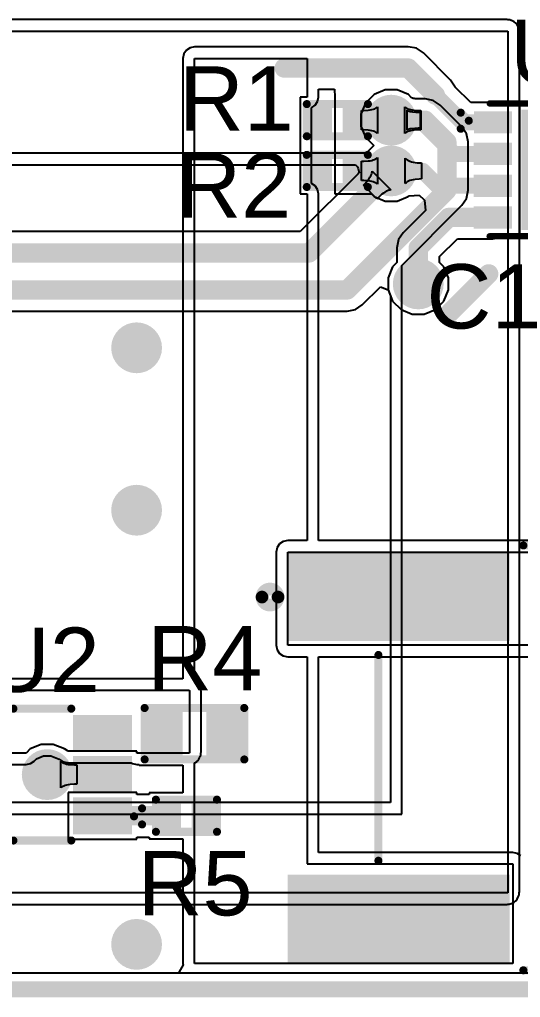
# Model space of a CAD drawing. Header units: millimetres. Extents: x -0.08 to 1.39, y -0.08 to 1.08.
# Drawn here: x 0.247 to 0.559, y -0.077 to 0.531 of the extents above; entities that cross this region are included whole.
import ezdxf

# ---------------------------------------------------------------- set-up
doc = ezdxf.new("R2010")
doc.units = ezdxf.units.MM
doc.header["$MEASUREMENT"] = 0
for name, color, linetype in [('BottomLayer', 5, 'Continuous'), ('BottomSolder', 6, 'Continuous'), ('Mechanical2', 216, 'Continuous'), ('TopLayer', 1, 'Continuous'), ('TopOverlay', 2, 'Continuous'), ('TopPaste', 8, 'Continuous'), ('TopSolder', 216, 'Continuous'), ('ViaHoleLayer', 16, 'Continuous')]:
    doc.layers.add(name, color=color, linetype=linetype)
doc.styles.add('Arial', font='', dxfattribs={"height": 0.2})
doc.styles.get('Arial').set_extended_font_data('Arial')

# ---------------------------------------------------------------- blocks, each defined once
blk = doc.blocks.new('3361P_1_502GLF_1')
at = {"layer": 'TopLayer'}
for points in [[(-0.19094, 0.12343), (-0.06102, 0.12343), (-0.06102, 0.07657), (-0.19094, 0.07657)], [(0.06102, 0.02343), (0.19094, 0.02343), (0.19094, -0.02343), (0.06102, -0.02343)], [(-0.19094, -0.07657), (-0.06102, -0.07657), (-0.06102, -0.12343), (-0.19094, -0.12343)]]:
    blk.add_hatch(color=1, dxfattribs=at).paths.add_polyline_path(points)
at = {"layer": 'TopPaste'}
for points in [[(-0.19094, 0.12343), (-0.06102, 0.12343), (-0.06102, 0.07657), (-0.19094, 0.07657)], [(0.06102, 0.02343), (0.19094, 0.02343), (0.19094, -0.02343), (0.06102, -0.02343)], [(-0.19094, -0.07657), (-0.06102, -0.07657), (-0.06102, -0.12343), (-0.19094, -0.12343)]]:
    blk.add_hatch(color=8, dxfattribs=at).paths.add_polyline_path(points)
at = {"layer": 'TopSolder'}
for points in [[(-0.19494, 0.12743), (-0.05702, 0.12743), (-0.05702, 0.07257), (-0.19494, 0.07257)], [(0.05702, 0.02743), (0.19494, 0.02743), (0.19494, -0.02743), (0.05702, -0.02743)], [(-0.19494, -0.07257), (-0.05702, -0.07257), (-0.05702, -0.12743), (-0.19494, -0.12743)]]:
    blk.add_hatch(color=216, dxfattribs=at).paths.add_polyline_path(points)
at = {"layer": 'TopOverlay', "const_width": 0.005}
for points in [[(-0.04843, 0.13209), (0.13858, 0.13209)], [(0.13858, 0.03602), (0.13858, 0.13209)], [(-0.13858, -0.06398), (-0.13858, 0.06398)], [(0.13858, -0.13209), (0.13858, -0.03602)], [(-0.04843, -0.13209), (0.13858, -0.13209)]]:
    blk.add_lwpolyline(points, dxfattribs=at)
at = {"layer": 'TopOverlay'}
for points, const_width in [([(-0.04968, 0.13209, 1), (-0.04718, 0.13209, 1)], 0.0025), ([(0.13733, 0.13209, 1), (0.13983, 0.13209, 1)], 0.0025), ([(0.13733, 0.13209, 1), (0.13983, 0.13209, 1)], 0.0025), ([(-0.201, 0.1, 1), (-0.211, 0.1, 1)], 0.00787), ([(-0.21297, 0.1, 1), (-0.20903, 0.1, 1)], 0.00394), ([(-0.20297, 0.1, 1), (-0.19903, 0.1, 1)], 0.00394), ([(-0.13983, 0.06398, 1), (-0.13733, 0.06398, 1)], 0.0025), ([(0.13733, 0.03602, 1), (0.13983, 0.03602, 1)], 0.0025), ([(0.13733, -0.03602, 1), (0.13983, -0.03602, 1)], 0.0025), ([(-0.13983, -0.06398, 1), (-0.13733, -0.06398, 1)], 0.0025), ([(-0.04968, -0.13209, 1), (-0.04718, -0.13209, 1)], 0.0025), ([(0.13733, -0.13209, 1), (0.13983, -0.13209, 1)], 0.0025), ([(0.13733, -0.13209, 1), (0.13983, -0.13209, 1)], 0.0025)]:
    blk.add_lwpolyline(points, format="xyb", close=True, dxfattribs=dict(at, const_width=const_width))
blk = doc.blocks.new('SC_70_5_2')
at = {"layer": 'TopLayer'}
for points in [[(-0.05177, 0.03307), (-0.02303, 0.03307), (-0.02303, 0.01811), (-0.05177, 0.01811)], [(0.02303, 0.03307), (0.05177, 0.03307), (0.05177, 0.01811), (0.02303, 0.01811)], [(-0.05177, 0.00748), (-0.02303, 0.00748), (-0.02303, -0.00748), (-0.05177, -0.00748)], [(-0.05177, -0.01811), (-0.02303, -0.01811), (-0.02303, -0.03307), (-0.05177, -0.03307)], [(0.02303, -0.01811), (0.05177, -0.01811), (0.05177, -0.03307), (0.02303, -0.03307)]]:
    blk.add_hatch(color=1, dxfattribs=at).paths.add_polyline_path(points)
at = {"layer": 'TopPaste'}
for points in [[(-0.05177, 0.03307), (-0.02303, 0.03307), (-0.02303, 0.01811), (-0.05177, 0.01811)], [(0.02303, 0.03307), (0.05177, 0.03307), (0.05177, 0.01811), (0.02303, 0.01811)], [(-0.05177, 0.00748), (-0.02303, 0.00748), (-0.02303, -0.00748), (-0.05177, -0.00748)], [(-0.05177, -0.01811), (-0.02303, -0.01811), (-0.02303, -0.03307), (-0.05177, -0.03307)], [(0.02303, -0.01811), (0.05177, -0.01811), (0.05177, -0.03307), (0.02303, -0.03307)]]:
    blk.add_hatch(color=8, dxfattribs=at).paths.add_polyline_path(points)
at = {"layer": 'TopSolder'}
for points in [[(-0.05577, 0.03707), (-0.01903, 0.03707), (-0.01903, 0.01411), (-0.05577, 0.01411)], [(0.01903, 0.03707), (0.05577, 0.03707), (0.05577, 0.01411), (0.01903, 0.01411)], [(-0.05577, 0.01148), (-0.01903, 0.01148), (-0.01903, -0.01148), (-0.05577, -0.01148)], [(-0.05577, -0.01411), (-0.01903, -0.01411), (-0.01903, -0.03707), (-0.05577, -0.03707)], [(0.01903, -0.01411), (0.05577, -0.01411), (0.05577, -0.03707), (0.01903, -0.03707)]]:
    blk.add_hatch(color=216, dxfattribs=at).paths.add_polyline_path(points)
at = {"layer": 'TopOverlay', "const_width": 0.005}
for points in [[(0.018, 0.041), (-0.018, 0.041)], [(-0.057, 0.026), (-0.062, 0.031)], [(-0.062, 0.031), (-0.062, 0.021)], [(-0.057, 0.026), (-0.062, 0.021)], [(0.018, -0.041), (-0.018, -0.041)]]:
    blk.add_lwpolyline(points, dxfattribs=at)
at = {"layer": 'TopOverlay', "const_width": 0.0025}
for points in [[(-0.01925, 0.041, 1), (-0.01675, 0.041, 1)], [(0.01675, 0.041, 1), (0.01925, 0.041, 1)], [(-0.06325, 0.031, 1), (-0.06075, 0.031, 1)], [(-0.06325, 0.031, 1), (-0.06075, 0.031, 1)], [(-0.05825, 0.026, 1), (-0.05575, 0.026, 1)], [(-0.05825, 0.026, 1), (-0.05575, 0.026, 1)], [(-0.06325, 0.021, 1), (-0.06075, 0.021, 1)], [(-0.06325, 0.021, 1), (-0.06075, 0.021, 1)], [(-0.01925, -0.041, 1), (-0.01675, -0.041, 1)], [(0.01675, -0.041, 1), (0.01925, -0.041, 1)]]:
    blk.add_lwpolyline(points, format="xyb", close=True, dxfattribs=at)
blk = doc.blocks.new('WSON_8_2_2__3')
at = {"layer": 'TopLayer'}
for points in [[(-0.02753, 0.0345), (-0.02753, 0.02465), (-0.04722, 0.02465), (-0.04722, 0.0345)], [(0.01772, -0.03543), (-0.01772, -0.03543), (-0.01772, 0.03543), (0.01772, 0.03543)], [(0.02758, 0.02462), (0.02758, 0.03447), (0.04727, 0.03447), (0.04727, 0.02462)], [(-0.02758, 0.01483), (-0.02758, 0.00498), (-0.04727, 0.00498), (-0.04727, 0.01483)], [(0.02758, 0.00495), (0.02758, 0.0148), (0.04727, 0.0148), (0.04727, 0.00495)], [(-0.02757, -0.00495), (-0.02757, -0.0148), (-0.04726, -0.0148), (-0.04726, -0.00495)], [(0.02758, -0.01472), (0.02758, -0.00487), (0.04727, -0.00487), (0.04727, -0.01472)], [(-0.02758, -0.02464), (-0.02758, -0.03449), (-0.04727, -0.03449), (-0.04727, -0.02464)], [(0.02758, -0.0345), (0.02758, -0.02465), (0.04727, -0.02465), (0.04727, -0.0345)]]:
    blk.add_hatch(color=1, dxfattribs=at).paths.add_polyline_path(points)
at = {"layer": 'TopPaste'}
for points in [[(-0.02753, 0.0345), (-0.02753, 0.02465), (-0.04722, 0.02465), (-0.04722, 0.0345)], [(0.01772, -0.03543), (-0.01772, -0.03543), (-0.01772, 0.03543), (0.01772, 0.03543)], [(0.02758, 0.02462), (0.02758, 0.03447), (0.04727, 0.03447), (0.04727, 0.02462)], [(-0.02758, 0.01483), (-0.02758, 0.00498), (-0.04727, 0.00498), (-0.04727, 0.01483)], [(0.02758, 0.00495), (0.02758, 0.0148), (0.04727, 0.0148), (0.04727, 0.00495)], [(-0.02757, -0.00495), (-0.02757, -0.0148), (-0.04726, -0.0148), (-0.04726, -0.00495)], [(0.02758, -0.01472), (0.02758, -0.00487), (0.04727, -0.00487), (0.04727, -0.01472)], [(-0.02758, -0.02464), (-0.02758, -0.03449), (-0.04727, -0.03449), (-0.04727, -0.02464)], [(0.02758, -0.0345), (0.02758, -0.02465), (0.04727, -0.02465), (0.04727, -0.0345)]]:
    blk.add_hatch(color=8, dxfattribs=at).paths.add_polyline_path(points)
at = {"layer": 'TopSolder'}
for points in [[(-0.02553, 0.0365), (-0.02553, 0.02265), (-0.04922, 0.02265), (-0.04922, 0.0365)], [(0.01972, -0.03743), (-0.01972, -0.03743), (-0.01972, 0.03743), (0.01972, 0.03743)], [(0.02558, 0.02262), (0.02558, 0.03647), (0.04927, 0.03647), (0.04927, 0.02262)], [(-0.02558, 0.01683), (-0.02558, 0.00298), (-0.04927, 0.00298), (-0.04927, 0.01683)], [(0.02558, 0.00295), (0.02558, 0.0168), (0.04927, 0.0168), (0.04927, 0.00295)], [(-0.02557, -0.00295), (-0.02557, -0.0168), (-0.04926, -0.0168), (-0.04926, -0.00295)], [(0.02558, -0.01672), (0.02558, -0.00287), (0.04927, -0.00287), (0.04927, -0.01672)], [(-0.02558, -0.02264), (-0.02558, -0.03649), (-0.04927, -0.03649), (-0.04927, -0.02264)], [(0.02558, -0.0365), (0.02558, -0.02265), (0.04927, -0.02265), (0.04927, -0.0365)]]:
    blk.add_hatch(color=216, dxfattribs=at).paths.add_polyline_path(points)
at = {"layer": 'TopOverlay'}
for points, const_width in [([(-0.03936, 0.04131), (0.03938, 0.04131)], 0.00394), ([(-0.05738, 0.02558), (-0.05738, 0.03558)], 0.005), ([(-0.05738, 0.03558), (-0.05238, 0.03058)], 0.005), ([(-0.05738, 0.02558), (-0.05238, 0.03058)], 0.005), ([(-0.03941, -0.0413), (0.03933, -0.0413)], 0.00394)]:
    blk.add_lwpolyline(points, dxfattribs=dict(at, const_width=const_width))
for points, const_width in [([(-0.04034, 0.04131, 1), (-0.03837, 0.04131, 1)], 0.00197), ([(0.0384, 0.04131, 1), (0.04037, 0.04131, 1)], 0.00197), ([(-0.05863, 0.03558, 1), (-0.05613, 0.03558, 1)], 0.0025), ([(-0.05863, 0.03558, 1), (-0.05613, 0.03558, 1)], 0.0025), ([(-0.05363, 0.03058, 1), (-0.05113, 0.03058, 1)], 0.0025), ([(-0.05363, 0.03058, 1), (-0.05113, 0.03058, 1)], 0.0025), ([(-0.05863, 0.02558, 1), (-0.05613, 0.02558, 1)], 0.0025), ([(-0.05863, 0.02558, 1), (-0.05613, 0.02558, 1)], 0.0025), ([(-0.04039, -0.0413, 1), (-0.03842, -0.0413, 1)], 0.00197), ([(0.03835, -0.0413, 1), (0.04032, -0.0413, 1)], 0.00197)]:
    blk.add_lwpolyline(points, format="xyb", close=True, dxfattribs=dict(at, const_width=const_width))
blk = doc.blocks.new('R___0201_4')
at = {"layer": 'TopLayer'}
for points in [[(-0.01614, 0.00728), (-0.00551, 0.00728), (-0.00551, -0.00728), (-0.01614, -0.00728)], [(0.00551, 0.00728), (0.01614, 0.00728), (0.01614, -0.00728), (0.00551, -0.00728)]]:
    blk.add_hatch(color=1, dxfattribs=at).paths.add_polyline_path(points)
at = {"layer": 'TopPaste'}
for points in [[(-0.01614, 0.00728), (-0.00551, 0.00728), (-0.00551, -0.00728), (-0.01614, -0.00728)], [(0.00551, 0.00728), (0.01614, 0.00728), (0.01614, -0.00728), (0.00551, -0.00728)]]:
    blk.add_hatch(color=8, dxfattribs=at).paths.add_polyline_path(points)
at = {"layer": 'TopSolder'}
for points in [[(-0.01831, 0.00945), (-0.00335, 0.00945), (-0.00335, -0.00945), (-0.01831, -0.00945)], [(0.00335, 0.00945), (0.01831, 0.00945), (0.01831, -0.00945), (0.00335, -0.00945)]]:
    blk.add_hatch(color=216, dxfattribs=at).paths.add_polyline_path(points)
at = {"layer": 'TopOverlay', "const_width": 0.005}
for points in [[(0.019, 0.01), (-0.019, 0.01)], [(-0.019, 0.01), (-0.019, -0.01)], [(0.019, 0.01), (0.019, -0.01)], [(0.019, -0.01), (-0.019, -0.01)]]:
    blk.add_lwpolyline(points, dxfattribs=at)
at = {"layer": 'TopOverlay', "const_width": 0.0025}
for points in [[(-0.02025, 0.01, 1), (-0.01775, 0.01, 1)], [(-0.02025, 0.01, 1), (-0.01775, 0.01, 1)], [(0.01775, 0.01, 1), (0.02025, 0.01, 1)], [(0.01775, 0.01, 1), (0.02025, 0.01, 1)], [(-0.02025, -0.01, 1), (-0.01775, -0.01, 1)], [(-0.02025, -0.01, 1), (-0.01775, -0.01, 1)], [(0.01775, -0.01, 1), (0.02025, -0.01, 1)], [(0.01775, -0.01, 1), (0.02025, -0.01, 1)]]:
    blk.add_lwpolyline(points, format="xyb", close=True, dxfattribs=at)
blk = doc.blocks.new('R___0402_5')
at = {"layer": 'TopLayer'}
for points in [[(-0.0275, -0.0125), (-0.0275, 0.0125), (-0.0095, 0.0125), (-0.0095, -0.0125)], [(0.0095, -0.0125), (0.0095, 0.0125), (0.0275, 0.0125), (0.0275, -0.0125)]]:
    blk.add_hatch(color=1, dxfattribs=at).paths.add_polyline_path(points)
at = {"layer": 'TopPaste'}
for points in [[(-0.0275, -0.0125), (-0.0275, 0.0125), (-0.0095, 0.0125), (-0.0095, -0.0125)], [(0.0095, -0.0125), (0.0095, 0.0125), (0.0275, 0.0125), (0.0275, -0.0125)]]:
    blk.add_hatch(color=8, dxfattribs=at).paths.add_polyline_path(points)
at = {"layer": 'TopSolder'}
for points in [[(-0.02967, -0.01467), (-0.02967, 0.01467), (-0.00733, 0.01467), (-0.00733, -0.01467)], [(0.00733, -0.01467), (0.00733, 0.01467), (0.02967, 0.01467), (0.02967, -0.01467)]]:
    blk.add_hatch(color=216, dxfattribs=at).paths.add_polyline_path(points)
at = {"layer": 'TopOverlay'}
for points, const_width in [([(0.031, 0.016), (-0.031, 0.016)], 0.005), ([(-0.031, 0.016), (-0.031, -0.016)], 0.005), ([(0.031, 0.016), (0.031, -0.016)], 0.005), ([(0.031, -0.016), (-0.031, -0.016)], 0.005), ([(0.032, -0.017), (-0.032, -0.017)], 0.000127)]:
    blk.add_lwpolyline(points, dxfattribs=dict(at, const_width=const_width))
for points, const_width in [([(-0.03225, 0.016, 1), (-0.02975, 0.016, 1)], 0.0025), ([(-0.03225, 0.016, 1), (-0.02975, 0.016, 1)], 0.0025), ([(0.02975, 0.016, 1), (0.03225, 0.016, 1)], 0.0025), ([(0.02975, 0.016, 1), (0.03225, 0.016, 1)], 0.0025), ([(-0.03225, -0.016, 1), (-0.02975, -0.016, 1)], 0.0025), ([(-0.03225, -0.016, 1), (-0.02975, -0.016, 1)], 0.0025), ([(-0.03203, -0.017, 1), (-0.03197, -0.017, 1)], 0.0000635), ([(0.02975, -0.016, 1), (0.03225, -0.016, 1)], 0.0025), ([(0.02975, -0.016, 1), (0.03225, -0.016, 1)], 0.0025), ([(0.03197, -0.017, 1), (0.03203, -0.017, 1)], 0.0000635)]:
    blk.add_lwpolyline(points, format="xyb", close=True, dxfattribs=dict(at, const_width=const_width))
blk = doc.blocks.new('R___0201_7')
at = {"layer": 'TopLayer'}
for points in [[(-0.01614, 0.00728), (-0.00551, 0.00728), (-0.00551, -0.00728), (-0.01614, -0.00728)], [(0.00551, 0.00728), (0.01614, 0.00728), (0.01614, -0.00728), (0.00551, -0.00728)]]:
    blk.add_hatch(color=1, dxfattribs=at).paths.add_polyline_path(points)
at = {"layer": 'TopPaste'}
for points in [[(-0.01614, 0.00728), (-0.00551, 0.00728), (-0.00551, -0.00728), (-0.01614, -0.00728)], [(0.00551, 0.00728), (0.01614, 0.00728), (0.01614, -0.00728), (0.00551, -0.00728)]]:
    blk.add_hatch(color=8, dxfattribs=at).paths.add_polyline_path(points)
at = {"layer": 'TopSolder'}
for points in [[(-0.01831, 0.00945), (-0.00335, 0.00945), (-0.00335, -0.00945), (-0.01831, -0.00945)], [(0.00335, 0.00945), (0.01831, 0.00945), (0.01831, -0.00945), (0.00335, -0.00945)]]:
    blk.add_hatch(color=216, dxfattribs=at).paths.add_polyline_path(points)
at = {"layer": 'TopOverlay', "const_width": 0.005}
for points in [[(-0.019, 0.01), (0.019, 0.01)], [(-0.019, -0.01), (-0.019, 0.01)], [(0.019, -0.01), (0.019, 0.01)], [(-0.019, -0.01), (0.019, -0.01)]]:
    blk.add_lwpolyline(points, dxfattribs=at)
at = {"layer": 'TopOverlay', "const_width": 0.0025}
for points in [[(-0.02025, 0.01, 1), (-0.01775, 0.01, 1)], [(-0.02025, 0.01, 1), (-0.01775, 0.01, 1)], [(0.01775, 0.01, 1), (0.02025, 0.01, 1)], [(0.01775, 0.01, 1), (0.02025, 0.01, 1)], [(-0.02025, -0.01, 1), (-0.01775, -0.01, 1)], [(-0.02025, -0.01, 1), (-0.01775, -0.01, 1)], [(0.01775, -0.01, 1), (0.02025, -0.01, 1)], [(0.01775, -0.01, 1), (0.02025, -0.01, 1)]]:
    blk.add_lwpolyline(points, format="xyb", close=True, dxfattribs=at)
blk = doc.blocks.new('R___0201_8')
at = {"layer": 'TopLayer'}
for points in [[(-0.01614, 0.00728), (-0.00551, 0.00728), (-0.00551, -0.00728), (-0.01614, -0.00728)], [(0.00551, 0.00728), (0.01614, 0.00728), (0.01614, -0.00728), (0.00551, -0.00728)]]:
    blk.add_hatch(color=1, dxfattribs=at).paths.add_polyline_path(points)
at = {"layer": 'TopPaste'}
for points in [[(-0.01614, 0.00728), (-0.00551, 0.00728), (-0.00551, -0.00728), (-0.01614, -0.00728)], [(0.00551, 0.00728), (0.01614, 0.00728), (0.01614, -0.00728), (0.00551, -0.00728)]]:
    blk.add_hatch(color=8, dxfattribs=at).paths.add_polyline_path(points)
at = {"layer": 'TopSolder'}
for points in [[(-0.01831, 0.00945), (-0.00335, 0.00945), (-0.00335, -0.00945), (-0.01831, -0.00945)], [(0.00335, 0.00945), (0.01831, 0.00945), (0.01831, -0.00945), (0.00335, -0.00945)]]:
    blk.add_hatch(color=216, dxfattribs=at).paths.add_polyline_path(points)
at = {"layer": 'TopOverlay', "const_width": 0.005}
for points in [[(-0.019, 0.01), (0.019, 0.01)], [(-0.019, -0.01), (-0.019, 0.01)], [(0.019, -0.01), (0.019, 0.01)], [(-0.019, -0.01), (0.019, -0.01)]]:
    blk.add_lwpolyline(points, dxfattribs=at)
at = {"layer": 'TopOverlay', "const_width": 0.0025}
for points in [[(-0.02025, 0.01, 1), (-0.01775, 0.01, 1)], [(-0.02025, 0.01, 1), (-0.01775, 0.01, 1)], [(0.01775, 0.01, 1), (0.02025, 0.01, 1)], [(0.01775, 0.01, 1), (0.02025, 0.01, 1)], [(-0.02025, -0.01, 1), (-0.01775, -0.01, 1)], [(-0.02025, -0.01, 1), (-0.01775, -0.01, 1)], [(0.01775, -0.01, 1), (0.02025, -0.01, 1)], [(0.01775, -0.01, 1), (0.02025, -0.01, 1)]]:
    blk.add_lwpolyline(points, format="xyb", close=True, dxfattribs=at)

msp = doc.modelspace()

# ---------------------------------------------------------------- hatches: boundary and pattern name
at = {"layer": 'BottomLayer'}
h = msp.add_hatch(color=5, dxfattribs=at)
edge = h.paths.add_edge_path()
edge.add_arc((0.47837, 0.46856), 0.01181, 0, 360)
h = msp.add_hatch(color=5, dxfattribs=at)
edge = h.paths.add_edge_path()
edge.add_arc((0.47833, 0.437), 0.01181, 0, 360)
h = msp.add_hatch(color=5, dxfattribs=at)
edge = h.paths.add_edge_path()
edge.add_arc((0.49519, 0.36674), 0.01181, 0, 360)
h = msp.add_hatch(color=5, dxfattribs=at)
edge = h.paths.add_edge_path()
edge.add_arc((0.32, 0.327), 0.01181, 0, 360)
h = msp.add_hatch(color=5, dxfattribs=at)
edge = h.paths.add_edge_path()
edge.add_arc((0.32, 0.226), 0.01181, 0, 360)
h = msp.add_hatch(color=5, dxfattribs=at)
edge = h.paths.add_edge_path()
edge.add_arc((0.26441, 0.06159), 0.01181, 0, 360)
h = msp.add_hatch(color=5, dxfattribs=at)
edge = h.paths.add_edge_path()
edge.add_arc((0.32, -0.044), 0.01181, 0, 360)
at = {"layer": 'BottomSolder'}
h = msp.add_hatch(color=6, dxfattribs=at)
edge = h.paths.add_edge_path()
edge.add_arc((0.47837, 0.46856), 0.01581, 0, 360)
h = msp.add_hatch(color=6, dxfattribs=at)
edge = h.paths.add_edge_path()
edge.add_arc((0.47833, 0.437), 0.01581, 0, 360)
h = msp.add_hatch(color=6, dxfattribs=at)
edge = h.paths.add_edge_path()
edge.add_arc((0.49519, 0.36674), 0.01581, 0, 360)
h = msp.add_hatch(color=6, dxfattribs=at)
edge = h.paths.add_edge_path()
edge.add_arc((0.32, 0.327), 0.01581, 0, 360)
h = msp.add_hatch(color=6, dxfattribs=at)
edge = h.paths.add_edge_path()
edge.add_arc((0.32, 0.226), 0.01581, 0, 360)
h = msp.add_hatch(color=6, dxfattribs=at)
edge = h.paths.add_edge_path()
edge.add_arc((0.26441, 0.06159), 0.01581, 0, 360)
h = msp.add_hatch(color=6, dxfattribs=at)
edge = h.paths.add_edge_path()
edge.add_arc((0.32, -0.044), 0.01581, 0, 360)
at = {"layer": 'TopLayer'}
h = msp.add_hatch(color=1, dxfattribs=at)
edge = h.paths.add_edge_path()
edge.add_arc((0.47837, 0.46856), 0.01181, 0, 360)
h = msp.add_hatch(color=1, dxfattribs=at)
edge = h.paths.add_edge_path()
edge.add_arc((0.47833, 0.437), 0.01181, 0, 360)
h = msp.add_hatch(color=1, dxfattribs=at)
edge = h.paths.add_edge_path()
edge.add_arc((0.49519, 0.36674), 0.01181, 0, 360)
h = msp.add_hatch(color=1, dxfattribs=at)
edge = h.paths.add_edge_path()
edge.add_arc((0.32, 0.327), 0.01181, 0, 360)
h = msp.add_hatch(color=1, dxfattribs=at)
edge = h.paths.add_edge_path()
edge.add_arc((0.32, 0.226), 0.01181, 0, 360)
h = msp.add_hatch(color=1, dxfattribs=at)
edge = h.paths.add_edge_path()
edge.add_arc((0.26441, 0.06159), 0.01181, 0, 360)
h = msp.add_hatch(color=1, dxfattribs=at)
edge = h.paths.add_edge_path()
edge.add_arc((0.32, -0.044), 0.01181, 0, 360)
at = {"layer": 'TopSolder'}
h = msp.add_hatch(color=216, dxfattribs=at)
edge = h.paths.add_edge_path()
edge.add_arc((0.47837, 0.46856), 0.01581, 0, 360)
h = msp.add_hatch(color=216, dxfattribs=at)
edge = h.paths.add_edge_path()
edge.add_arc((0.47833, 0.437), 0.01581, 0, 360)
h = msp.add_hatch(color=216, dxfattribs=at)
edge = h.paths.add_edge_path()
edge.add_arc((0.49519, 0.36674), 0.01581, 0, 360)
h = msp.add_hatch(color=216, dxfattribs=at)
edge = h.paths.add_edge_path()
edge.add_arc((0.32, 0.327), 0.01581, 0, 360)
h = msp.add_hatch(color=216, dxfattribs=at)
edge = h.paths.add_edge_path()
edge.add_arc((0.32, 0.226), 0.01581, 0, 360)
h = msp.add_hatch(color=216, dxfattribs=at)
edge = h.paths.add_edge_path()
edge.add_arc((0.26441, 0.06159), 0.01581, 0, 360)
h = msp.add_hatch(color=216, dxfattribs=at)
edge = h.paths.add_edge_path()
edge.add_arc((0.32, -0.044), 0.01581, 0, 360)
at = {"layer": 'ViaHoleLayer'}
h = msp.add_hatch(color=16, dxfattribs=at)
edge = h.paths.add_edge_path()
edge.add_arc((0.47837, 0.46856), 0.00591, 0, 360)
h = msp.add_hatch(color=16, dxfattribs=at)
edge = h.paths.add_edge_path()
edge.add_arc((0.47833, 0.437), 0.00591, 0, 360)
h = msp.add_hatch(color=16, dxfattribs=at)
edge = h.paths.add_edge_path()
edge.add_arc((0.49519, 0.36674), 0.00591, 0, 360)
h = msp.add_hatch(color=16, dxfattribs=at)
edge = h.paths.add_edge_path()
edge.add_arc((0.32, 0.327), 0.00591, 0, 360)
h = msp.add_hatch(color=16, dxfattribs=at)
edge = h.paths.add_edge_path()
edge.add_arc((0.32, 0.226), 0.00591, 0, 360)
h = msp.add_hatch(color=16, dxfattribs=at)
edge = h.paths.add_edge_path()
edge.add_arc((0.26441, 0.06159), 0.00591, 0, 360)
h = msp.add_hatch(color=16, dxfattribs=at)
edge = h.paths.add_edge_path()
edge.add_arc((0.32, -0.044), 0.00591, 0, 360)

# ---------------------------------------------------------------- linework, layer by layer
at = {"layer": 'BottomLayer'}
for p, q in [((0.5503, 0.53114), (-0.0483, 0.53114)), ((0.55099, 0.531), (0.5503, 0.53114)), ((0.55169, 0.531), (0.55099, 0.531)), ((0.55228, 0.53088), (0.55169, 0.531)), ((0.55293, 0.53061), (0.55228, 0.53088)), ((0.55228, 0.53088), (0.55228, 0.53088)), ((0.55228, 0.53088), (0.55228, 0.53088)), ((0.55303, 0.53059), (0.55293, 0.53061)), ((0.55312, 0.53054), (0.55303, 0.53059)), ((0.55485, 0.52982), (0.55312, 0.53054)), ((0.55583, 0.52883), (0.55485, 0.52982)), ((0.55485, 0.52982), (0.55485, 0.52982)), ((0.55485, 0.52982), (0.55485, 0.52982)), ((-0.0483, 0.524), (0.5503, 0.524)), ((0.5503, 0.524), (0.55088, 0.52388)), ((0.55088, 0.52388), (0.551, 0.5233)), ((0.551, 0.5233), (0.551, -0.0113)), ((0.55682, 0.52785), (0.55583, 0.52883)), ((0.55754, 0.52612), (0.55682, 0.52785)), ((0.55682, 0.52785), (0.55682, 0.52785)), ((0.55682, 0.52785), (0.55682, 0.52785)), ((0.55759, 0.52603), (0.55754, 0.52612)), ((0.55761, 0.52593), (0.55759, 0.52603)), ((0.55788, 0.52528), (0.55761, 0.52593)), ((0.558, 0.52469), (0.55788, 0.52528)), ((0.558, 0.52399), (0.558, 0.52469)), ((0.55814, 0.5233), (0.558, 0.52399)), ((0.55814, -0.0113), (0.55814, 0.5233)), ((0.47463, 0.48737), (0.46772, 0.48451)), ((0.48212, 0.48737), (0.47463, 0.48737)), ((0.48903, 0.48451), (0.48212, 0.48737)), ((0.46772, 0.48451), (0.46243, 0.47921)), ((0.49109, 0.48245), (0.48903, 0.48451)), ((0.49111, 0.48243), (0.49109, 0.48245)), ((0.49112, 0.48243), (0.49111, 0.48243)), ((0.49143, 0.48225), (0.49112, 0.48243)), ((0.49112, 0.48243), (0.49112, 0.48243)), ((0.49158, 0.4822), (0.49143, 0.48225)), ((0.49201, 0.48209), (0.49158, 0.4822)), ((0.49264, 0.48197), (0.49201, 0.48209)), ((0.49337, 0.48187), (0.49264, 0.48197)), ((0.49416, 0.48181), (0.49337, 0.48187)), ((0.49944, 0.48181), (0.49416, 0.48181)), ((0.50451, 0.4808), (0.49944, 0.48181)), ((0.50881, 0.47793), (0.50451, 0.4808)), ((0.46243, 0.47921), (0.45956, 0.4723)), ((0.48681, 0.46029), (0.48681, 0.47683)), ((0.48681, 0.47683), (0.48731, 0.4764)), ((0.48731, 0.4764), (0.48792, 0.47601)), ((0.48792, 0.47601), (0.48864, 0.47567)), ((0.48864, 0.47567), (0.48948, 0.47537)), ((0.48948, 0.47537), (0.49042, 0.47513)), ((0.49042, 0.47513), (0.49148, 0.47492)), ((0.49148, 0.47492), (0.49264, 0.47476)), ((0.49264, 0.47476), (0.49531, 0.47458)), ((0.49531, 0.47458), (0.49681, 0.47456)), ((0.49681, 0.47456), (0.49681, 0.46256)), ((0.52237, 0.46437), (0.50881, 0.47793)), ((0.45956, 0.4723), (0.45956, 0.46482)), ((0.45956, 0.46482), (0.46243, 0.4579)), ((0.49148, 0.4622), (0.49042, 0.46199)), ((0.49264, 0.46235), (0.49148, 0.4622)), ((0.49531, 0.46254), (0.49264, 0.46235)), ((0.49681, 0.46256), (0.49531, 0.46254)), ((0.52525, 0.46007), (0.52237, 0.46437)), ((0.46243, 0.4579), (0.46753, 0.4528)), ((0.48731, 0.46072), (0.48681, 0.46029)), ((0.48792, 0.46111), (0.48731, 0.46072)), ((0.48864, 0.46145), (0.48792, 0.46111)), ((0.48948, 0.46174), (0.48864, 0.46145)), ((0.49042, 0.46199), (0.48948, 0.46174)), ((0.52625, 0.455), (0.52525, 0.46007)), ((0.46753, 0.4528), (0.46272, 0.448)), ((0.52625, 0.425), (0.52625, 0.455)), ((0.45457, 0.448), (-0.04429, 0.448)), ((0.46272, 0.448), (0.45457, 0.448)), ((-0.04429, 0.44086), (0.45457, 0.44086)), ((0.45457, 0.44086), (0.45601, 0.44086)), ((0.45601, 0.44086), (0.4562, 0.4407)), ((0.4562, 0.4407), (0.4572, 0.43969)), ((0.4572, 0.43969), (0.45733, 0.43951)), ((0.45733, 0.43951), (0.45776, 0.43857)), ((0.45776, 0.43857), (0.45836, 0.43586)), ((0.45779, 0.43521), (0.42184, 0.39925)), ((0.45831, 0.43581), (0.45779, 0.43521)), ((0.45836, 0.43586), (0.45831, 0.43581)), ((0.46385, 0.4313), (0.46456, 0.43223)), ((0.46456, 0.43223), (0.46516, 0.43312)), ((0.46516, 0.43312), (0.46566, 0.43397)), ((0.46566, 0.43397), (0.46604, 0.43477)), ((0.46604, 0.43477), (0.46631, 0.43552)), ((0.46631, 0.43552), (0.46647, 0.43622)), ((0.46647, 0.43622), (0.46652, 0.43688)), ((0.46652, 0.43688), (0.47821, 0.42519)), ((0.46104, 0.4282), (0.46209, 0.42928)), ((0.46953, 0.41972), (0.46104, 0.4282)), ((0.46209, 0.42928), (0.46385, 0.4313)), ((0.47061, 0.42076), (0.46953, 0.41972)), ((0.47262, 0.42252), (0.47061, 0.42076)), ((0.47356, 0.42323), (0.47262, 0.42252)), ((0.47445, 0.42384), (0.47356, 0.42323)), ((0.4753, 0.42433), (0.47445, 0.42384)), ((0.47609, 0.42471), (0.4753, 0.42433)), ((0.47685, 0.42498), (0.47609, 0.42471)), ((0.47755, 0.42514), (0.47685, 0.42498)), ((0.47821, 0.42519), (0.47755, 0.42514)), ((0.52237, 0.41563), (0.52525, 0.41993)), ((0.52525, 0.41993), (0.52625, 0.425)), ((0.485, 0.37826), (0.52237, 0.41563)), ((0.42184, 0.39925), (0.0345, 0.39925)), ((0.485, 0.037), (0.485, 0.37826)), ((0.46037, 0.35363), (0.47176, 0.36501)), ((0.47176, 0.36501), (0.47638, 0.3631)), ((0.47638, 0.3631), (0.47638, 0.363)), ((0.47638, 0.363), (0.47786, 0.35942)), ((0.47786, 0.35942), (0.47786, 0.04414)), ((0.45607, 0.35075), (0.46037, 0.35363)), ((0.06949, 0.34975), (0.451, 0.34975)), ((0.451, 0.34975), (0.45607, 0.35075)), ((0.47786, 0.04414), (0.1677, 0.04414)), ((0.1677, 0.037), (0.485, 0.037)), ((0.5503, -0.012), (0.17171, -0.012)), ((0.55088, -0.01188), (0.5503, -0.012)), ((0.551, -0.0113), (0.55088, -0.01188)), ((0.558, -0.01199), (0.55814, -0.0113)), ((0.558, -0.01269), (0.558, -0.01199)), ((0.55312, -0.01854), (0.55485, -0.01782)), ((0.55485, -0.01782), (0.55583, -0.01683)), ((0.55485, -0.01782), (0.55485, -0.01782)), ((0.55485, -0.01782), (0.55485, -0.01782)), ((0.55583, -0.01683), (0.55682, -0.01585)), ((0.55682, -0.01585), (0.55754, -0.01412)), ((0.55682, -0.01585), (0.55682, -0.01585)), ((0.55682, -0.01585), (0.55682, -0.01585)), ((0.55754, -0.01412), (0.55759, -0.01403)), ((0.55759, -0.01403), (0.55761, -0.01393)), ((0.55761, -0.01393), (0.55788, -0.01328)), ((0.55788, -0.01328), (0.558, -0.01269)), ((0.55788, -0.01328), (0.55788, -0.01328)), ((0.55788, -0.01328), (0.55788, -0.01328)), ((0.17171, -0.01914), (0.5503, -0.01914)), ((0.5503, -0.01914), (0.55099, -0.019)), ((0.55099, -0.019), (0.55169, -0.019)), ((0.55169, -0.019), (0.55228, -0.01888)), ((0.55228, -0.01888), (0.55293, -0.01861)), ((0.55293, -0.01861), (0.55303, -0.01859)), ((0.55303, -0.01859), (0.55312, -0.01854)), ((1.1159, -0.0618), (0.0421, -0.0618))]:
    msp.add_line(p, q, dxfattribs=at)
at = {"layer": 'BottomLayer', "const_width": 0.012}
for points in [[(0.47837, 0.46856), (0.49944, 0.46856)], [(0.49944, 0.46856), (0.513, 0.455)], [(0.513, 0.425), (0.513, 0.455)], [(0.42733, 0.386), (0.47833, 0.437)], [(0.451, 0.363), (0.513, 0.425)], [(-0.013, 0.386), (0.42733, 0.386)], [(0.515, 0.349), (0.539, 0.373)], [(0.064, 0.363), (0.451, 0.363)]]:
    msp.add_lwpolyline(points, dxfattribs=at)
at = {"layer": 'BottomLayer', "const_width": 0.006}
for points in [[(0.47537, 0.46856, 1), (0.48137, 0.46856, 1)], [(0.49644, 0.46856, 1), (0.50244, 0.46856, 1)], [(0.49644, 0.46856, 1), (0.50244, 0.46856, 1)], [(0.51, 0.455, 1), (0.516, 0.455, 1)], [(0.51, 0.455, 1), (0.516, 0.455, 1)], [(0.47533, 0.437, 1), (0.48133, 0.437, 1)], [(0.51, 0.425, 1), (0.516, 0.425, 1)], [(0.51, 0.425, 1), (0.516, 0.425, 1)], [(0.42433, 0.386, 1), (0.43033, 0.386, 1)], [(0.42433, 0.386, 1), (0.43033, 0.386, 1)], [(0.536, 0.373, 1), (0.542, 0.373, 1)], [(0.448, 0.363, 1), (0.454, 0.363, 1)], [(0.448, 0.363, 1), (0.454, 0.363, 1)], [(0.512, 0.349, 1), (0.518, 0.349, 1)]]:
    msp.add_lwpolyline(points, format="xyb", close=True, dxfattribs=at)
at = {"layer": 'Mechanical2', "const_width": 0.01}
msp.add_lwpolyline([(-0.072, -0.072), (1.23, -0.072)], dxfattribs=at)
at = {"layer": 'TopLayer'}
for p, q in [((0.35095, 0.51205), (0.34941, 0.50973)), ((0.35327, 0.51359), (0.35095, 0.51205)), ((0.356, 0.51414), (0.35327, 0.51359)), ((0.41124, 0.51414), (0.356, 0.51414)), ((0.41183, 0.51425), (0.41124, 0.51414)), ((0.489, 0.51425), (0.41183, 0.51425)), ((0.49407, 0.51325), (0.489, 0.51425)), ((0.49837, 0.51037), (0.49407, 0.51325)), ((0.34941, 0.50973), (0.34886, 0.507)), ((0.34886, 0.507), (0.34886, 0.12114)), ((0.356, 0.12025), (0.356, 0.507)), ((0.356, 0.507), (0.426, 0.507)), ((0.426, 0.507), (0.426, 0.48284)), ((0.51526, 0.49349), (0.49837, 0.51037)), ((0.51813, 0.48919), (0.51526, 0.49349)), ((0.43314, 0.48284), (0.43314, 0.48775)), ((0.43314, 0.48775), (0.44315, 0.48775)), ((0.44315, 0.48775), (0.44339, 0.48284)), ((0.51814, 0.48917), (0.51813, 0.48919)), ((0.52784, 0.47946), (0.51814, 0.48917)), ((0.426, 0.48284), (0.42173, 0.48284)), ((0.42173, 0.48284), (0.42173, 0.45428)), ((0.43259, 0.48011), (0.43314, 0.48284)), ((0.44339, 0.48284), (0.44339, 0.48284)), ((0.44339, 0.48284), (0.44339, 0.45428)), ((0.42887, 0.47634), (0.43105, 0.4778)), ((0.42887, 0.45428), (0.42887, 0.47634)), ((0.43105, 0.4778), (0.43259, 0.48011)), ((0.45993, 0.47456), (0.46143, 0.47458)), ((0.45993, 0.46256), (0.45993, 0.47456)), ((0.46143, 0.47458), (0.4641, 0.47476)), ((0.4641, 0.47476), (0.46527, 0.47492)), ((0.46527, 0.47492), (0.46633, 0.47513)), ((0.46633, 0.47513), (0.46727, 0.47537)), ((0.46727, 0.47537), (0.4681, 0.47567)), ((0.4681, 0.47567), (0.46883, 0.47601)), ((0.46883, 0.47601), (0.46944, 0.4764)), ((0.46944, 0.4764), (0.46994, 0.47683)), ((0.46994, 0.47683), (0.46994, 0.46029)), ((0.48839, 0.4623), (0.48839, 0.47482)), ((0.48839, 0.47482), (0.48861, 0.47458)), ((0.48861, 0.47458), (0.48896, 0.47436)), ((0.48896, 0.47436), (0.48945, 0.47417)), ((0.54162, 0.47946), (0.52784, 0.47946)), ((0.5432, 0.47915), (0.54162, 0.47946)), ((0.55847, 0.47915), (0.5432, 0.47915)), ((0.55847, 0.45531), (0.55847, 0.47915)), ((0.48945, 0.47417), (0.49006, 0.47401)), ((0.49006, 0.47401), (0.4908, 0.47387)), ((0.4908, 0.47387), (0.49167, 0.47376)), ((0.49167, 0.47376), (0.49379, 0.47361)), ((0.49379, 0.47361), (0.49644, 0.47356)), ((0.49644, 0.47356), (0.49644, 0.46356)), ((0.46143, 0.46254), (0.45993, 0.46256)), ((0.4641, 0.46235), (0.46143, 0.46254)), ((0.46527, 0.4622), (0.4641, 0.46235)), ((0.46633, 0.46199), (0.46527, 0.4622)), ((0.48861, 0.46254), (0.48839, 0.4623)), ((0.48896, 0.46275), (0.48861, 0.46254)), ((0.48945, 0.46294), (0.48896, 0.46275)), ((0.49006, 0.46311), (0.48945, 0.46294)), ((0.4908, 0.46324), (0.49006, 0.46311)), ((0.49505, 0.46355), (0.4908, 0.46324)), ((0.49644, 0.46356), (0.49505, 0.46355)), ((0.46727, 0.46174), (0.46633, 0.46199)), ((0.4681, 0.46145), (0.46727, 0.46174)), ((0.46883, 0.46111), (0.4681, 0.46145)), ((0.46944, 0.46072), (0.46883, 0.46111)), ((0.46994, 0.46029), (0.46944, 0.46072)), ((0.42173, 0.45428), (0.42168, 0.45128)), ((0.42168, 0.45128), (0.42169, 0.45128)), ((0.42169, 0.45128), (0.42169, 0.44929)), ((0.42173, 0.45428), (0.42173, 0.45428)), ((0.42882, 0.45124), (0.42887, 0.45416)), ((0.42882, 0.44929), (0.42882, 0.45124)), ((0.42886, 0.45422), (0.42887, 0.45428)), ((0.42887, 0.45416), (0.42886, 0.45422)), ((0.44339, 0.45428), (0.44334, 0.45128)), ((0.44334, 0.45128), (0.44334, 0.45128)), ((0.44334, 0.45128), (0.44334, 0.44929)), ((0.44339, 0.45428), (0.44339, 0.45428)), ((0.55842, 0.4397), (0.55842, 0.45531)), ((0.55842, 0.45531), (0.55847, 0.45531)), ((0.42169, 0.44929), (0.42169, 0.42272)), ((0.42882, 0.42925), (0.42882, 0.44929)), ((0.44334, 0.44929), (0.44334, 0.42272)), ((0.46722, 0.44382), (0.46806, 0.44411)), ((0.46806, 0.44411), (0.46878, 0.44445)), ((0.46878, 0.44445), (0.46939, 0.44484)), ((0.46939, 0.44484), (0.46989, 0.44527)), ((0.46989, 0.44527), (0.46989, 0.42873)), ((0.48714, 0.42914), (0.48714, 0.44486)), ((0.48714, 0.44486), (0.4877, 0.44432)), ((0.4877, 0.44432), (0.48836, 0.44383)), ((0.45989, 0.443), (0.46139, 0.44302)), ((0.45989, 0.431), (0.45989, 0.443)), ((0.46139, 0.44302), (0.46406, 0.4432)), ((0.46406, 0.4432), (0.46522, 0.44336)), ((0.46522, 0.44336), (0.46628, 0.44357)), ((0.46628, 0.44357), (0.46722, 0.44382)), ((0.48836, 0.44383), (0.48913, 0.4434)), ((0.48913, 0.4434), (0.48999, 0.44303)), ((0.48999, 0.44303), (0.49096, 0.44272)), ((0.49096, 0.44272), (0.49202, 0.44246)), ((0.49202, 0.44246), (0.49319, 0.44226)), ((0.49319, 0.44226), (0.49446, 0.44211)), ((0.49446, 0.44211), (0.49729, 0.442)), ((0.49729, 0.442), (0.49729, 0.432)), ((0.55843, 0.4397), (0.55842, 0.4397)), ((0.55843, 0.41586), (0.55843, 0.4397)), ((0.49583, 0.43197), (0.49319, 0.43174)), ((0.49729, 0.432), (0.49583, 0.43197)), ((0.43105, 0.42776), (0.42882, 0.42925)), ((0.43259, 0.42545), (0.43105, 0.42776)), ((0.46139, 0.43098), (0.45989, 0.431)), ((0.46406, 0.4308), (0.46139, 0.43098)), ((0.46522, 0.43064), (0.46406, 0.4308)), ((0.46628, 0.43043), (0.46522, 0.43064)), ((0.46722, 0.43018), (0.46628, 0.43043)), ((0.46806, 0.42989), (0.46722, 0.43018)), ((0.46878, 0.42955), (0.46806, 0.42989)), ((0.46939, 0.42916), (0.46878, 0.42955)), ((0.46989, 0.42873), (0.46939, 0.42916)), ((0.4877, 0.42968), (0.48714, 0.42914)), ((0.48836, 0.43017), (0.4877, 0.42968)), ((0.48913, 0.4306), (0.48836, 0.43017)), ((0.48999, 0.43097), (0.48913, 0.4306)), ((0.49096, 0.43128), (0.48999, 0.43097)), ((0.49202, 0.43154), (0.49096, 0.43128)), ((0.49319, 0.43174), (0.49202, 0.43154)), ((0.42169, 0.42272), (0.426, 0.42272)), ((0.426, 0.42272), (0.426, 0.20714)), ((0.43314, 0.42272), (0.43259, 0.42545)), ((0.43314, 0.20714), (0.43314, 0.42272)), ((0.44334, 0.42272), (0.46601, 0.42272)), ((0.46601, 0.42272), (0.46767, 0.42105)), ((0.46767, 0.42105), (0.47459, 0.41819)), ((0.48207, 0.41819), (0.48898, 0.42105)), ((0.48898, 0.42105), (0.48944, 0.42151)), ((0.48944, 0.42151), (0.49586, 0.42183)), ((0.49586, 0.42183), (0.49857, 0.41913)), ((0.47459, 0.41819), (0.48207, 0.41819)), ((0.49857, 0.41913), (0.49901, 0.41883)), ((0.49901, 0.41883), (0.49965, 0.41239)), ((0.55842, 0.39617), (0.55842, 0.41586)), ((0.55842, 0.41586), (0.55843, 0.41586)), ((0.49965, 0.41239), (0.48582, 0.39856)), ((0.48582, 0.39856), (0.48294, 0.39426)), ((0.54157, 0.39483), (0.54665, 0.39584)), ((0.54665, 0.39584), (0.54713, 0.39617)), ((0.54713, 0.39617), (0.55842, 0.39617)), ((0.48294, 0.39426), (0.48193, 0.38919)), ((0.50844, 0.3837), (0.51958, 0.39483)), ((0.51958, 0.39483), (0.54157, 0.39483)), ((0.48193, 0.38919), (0.48193, 0.38009)), ((0.50844, 0.38009), (0.50844, 0.3837)), ((0.47924, 0.3774), (0.47638, 0.37048)), ((0.48193, 0.38009), (0.47924, 0.3774)), ((0.51114, 0.3774), (0.50844, 0.38009)), ((0.514, 0.37048), (0.51114, 0.3774)), ((0.47638, 0.37048), (0.47638, 0.363)), ((0.514, 0.363), (0.514, 0.37048)), ((0.47638, 0.363), (0.47924, 0.35609)), ((0.51114, 0.35609), (0.514, 0.363)), ((0.47924, 0.35609), (0.48453, 0.35079)), ((0.50584, 0.35079), (0.51114, 0.35609)), ((0.48453, 0.35079), (0.49145, 0.34793)), ((0.49145, 0.34793), (0.49893, 0.34793)), ((0.49893, 0.34793), (0.50584, 0.35079)), ((0.414, 0.20714), (0.41127, 0.20659)), ((0.426, 0.20714), (0.414, 0.20714)), ((0.748, 0.20714), (0.43314, 0.20714)), ((0.40741, 0.20273), (0.40686, 0.2)), ((0.40895, 0.20505), (0.40741, 0.20273)), ((0.41127, 0.20659), (0.40895, 0.20505)), ((0.40686, 0.2), (0.40686, 0.142)), ((0.414, 0.142), (0.414, 0.2)), ((0.414, 0.2), (0.748, 0.2)), ((0.40686, 0.142), (0.40741, 0.13927)), ((0.607, 0.142), (0.414, 0.142)), ((0.40741, 0.13927), (0.40895, 0.13695)), ((0.40895, 0.13695), (0.41127, 0.13541)), ((0.41127, 0.13541), (0.414, 0.13486)), ((0.414, 0.13486), (0.426, 0.13486)), ((0.426, 0.13486), (0.426, 0.006)), ((0.43314, 0.01314), (0.43314, 0.13486)), ((0.43314, 0.13486), (0.59986, 0.13486)), ((0.34886, 0.12114), (0.03714, 0.12114)), ((0.35607, 0.1202), (0.356, 0.12025)), ((0.35672, 0.11993), (0.35607, 0.1202)), ((0.35684, 0.11985), (0.35672, 0.11993)), ((0.35734, 0.11935), (0.35684, 0.11985)), ((0.35684, 0.11985), (0.35684, 0.11985)), ((0.3578, 0.11905), (0.35734, 0.11935)), ((0.35811, 0.11859), (0.3578, 0.11905)), ((0.35881, 0.11788), (0.35811, 0.11859)), ((0.35919, 0.11696), (0.35881, 0.11788)), ((0.35881, 0.11788), (0.35881, 0.11788)), ((0.35881, 0.11788), (0.35881, 0.11788)), ((0.35935, 0.11673), (0.35919, 0.11696)), ((0.3594, 0.11646), (0.35935, 0.11673)), ((0.35955, 0.11609), (0.3594, 0.11646)), ((0.35959, 0.11603), (0.35955, 0.11609)), ((0.35961, 0.11596), (0.35959, 0.11603)), ((0.35988, 0.11531), (0.35961, 0.11596)), ((0.03, 0.114), (0.35275, 0.114)), ((0.35275, 0.114), (0.35288, 0.11392)), ((0.35288, 0.11392), (0.353, 0.1133)), ((0.353, 0.1133), (0.353, 0.0757)), ((0.36, 0.11469), (0.35988, 0.11531)), ((0.35988, 0.11531), (0.35988, 0.11531)), ((0.35988, 0.11531), (0.35988, 0.11531)), ((0.36, 0.11399), (0.36, 0.11469)), ((0.36014, 0.1133), (0.36, 0.11399)), ((0.36014, 0.0757), (0.36014, 0.1133)), ((0.26067, 0.0804), (0.25375, 0.07754)), ((0.26815, 0.0804), (0.26067, 0.0804)), ((0.27506, 0.07754), (0.26815, 0.0804)), ((0.25122, 0.075), (-0.056, 0.075)), ((0.25375, 0.07754), (0.25122, 0.075)), ((0.2578, 0.07149), (0.26209, 0.07326)), ((0.26209, 0.07326), (0.26673, 0.07326)), ((0.26673, 0.07326), (0.2718, 0.07117)), ((0.27743, 0.07607), (0.27506, 0.07754)), ((0.32017, 0.07607), (0.27743, 0.07607)), ((0.32017, 0.075), (0.32017, 0.07607)), ((0.35275, 0.075), (0.32017, 0.075)), ((0.35288, 0.07508), (0.35275, 0.075)), ((0.353, 0.0757), (0.35288, 0.07508)), ((0.35959, 0.07297), (0.35961, 0.07304)), ((0.35961, 0.07304), (0.35988, 0.07369)), ((0.35988, 0.07369), (0.36, 0.07431)), ((0.35988, 0.07369), (0.35988, 0.07369)), ((0.35988, 0.07369), (0.35988, 0.07369)), ((0.36, 0.07501), (0.36014, 0.0757)), ((0.36, 0.07431), (0.36, 0.07501)), ((0.03213, 0.06786), (0.25122, 0.06786)), ((0.25122, 0.06786), (0.25395, 0.06841)), ((0.25395, 0.06841), (0.25626, 0.06995)), ((0.25626, 0.06995), (0.2578, 0.07149)), ((0.2718, 0.07117), (0.27368, 0.07)), ((0.27284, 0.05332), (0.27284, 0.06986)), ((0.27284, 0.06986), (0.27334, 0.06943)), ((0.27334, 0.06943), (0.27396, 0.06904)), ((0.27368, 0.07), (0.27422, 0.0698)), ((0.27396, 0.06904), (0.27468, 0.0687)), ((0.27422, 0.0698), (0.2747, 0.06948)), ((0.27468, 0.0687), (0.27551, 0.06841)), ((0.2747, 0.06948), (0.27551, 0.06932)), ((0.27551, 0.06932), (0.27628, 0.06903)), ((0.27551, 0.06841), (0.27646, 0.06816)), ((0.27628, 0.06903), (0.27686, 0.06905)), ((0.27646, 0.06816), (0.27751, 0.06795)), ((0.27686, 0.06905), (0.27743, 0.06893)), ((0.27743, 0.06893), (0.31665, 0.06893)), ((0.27751, 0.06795), (0.27868, 0.06779)), ((0.27868, 0.06779), (0.28135, 0.06761)), ((0.28135, 0.06761), (0.28285, 0.06759)), ((0.28285, 0.06759), (0.28285, 0.05559)), ((0.31665, 0.06893), (0.31744, 0.06841)), ((0.31744, 0.06841), (0.32017, 0.06786)), ((0.32017, 0.06786), (0.3215, 0.06786)), ((0.3215, 0.06786), (0.3215, 0.0675)), ((0.3215, 0.0675), (0.34886, 0.0675)), ((0.34886, 0.0675), (0.34886, 0.05028)), ((0.356, 0.06875), (0.35607, 0.0688)), ((0.356, -0.05588), (0.356, 0.06875)), ((0.35607, 0.0688), (0.35672, 0.06907)), ((0.35672, 0.06907), (0.35684, 0.06915)), ((0.35684, 0.06915), (0.35734, 0.06965)), ((0.35684, 0.06915), (0.35684, 0.06915)), ((0.35684, 0.06915), (0.35684, 0.06915)), ((0.35734, 0.06965), (0.3578, 0.06995)), ((0.3578, 0.06995), (0.35811, 0.07041)), ((0.35811, 0.07041), (0.35881, 0.07112)), ((0.35881, 0.07112), (0.35919, 0.07204)), ((0.35881, 0.07112), (0.35881, 0.07112)), ((0.35881, 0.07112), (0.35881, 0.07112)), ((0.35919, 0.07204), (0.35935, 0.07227)), ((0.35935, 0.07227), (0.3594, 0.07254)), ((0.3594, 0.07254), (0.35956, 0.07291)), ((0.35956, 0.07291), (0.35959, 0.07297)), ((0.27551, 0.05477), (0.27468, 0.05448)), ((0.27646, 0.05502), (0.27551, 0.05477)), ((0.27751, 0.05523), (0.27646, 0.05502)), ((0.27868, 0.05539), (0.27751, 0.05523)), ((0.28135, 0.05557), (0.27868, 0.05539)), ((0.28285, 0.05559), (0.28135, 0.05557)), ((0.27334, 0.05375), (0.27284, 0.05332)), ((0.27396, 0.05414), (0.27334, 0.05375)), ((0.27468, 0.05448), (0.27396, 0.05414)), ((0.32017, 0.05048), (0.27743, 0.05048)), ((0.27743, 0.05048), (0.27743, 0.02152)), ((0.32017, 0.04925), (0.32017, 0.05048)), ((0.32786, 0.04925), (0.32017, 0.04925)), ((0.34886, 0.05028), (0.32786, 0.05028)), ((0.32786, 0.05028), (0.32786, 0.04925)), ((0.27743, 0.02152), (0.32017, 0.02152)), ((0.32017, 0.02152), (0.32017, 0.02275)), ((0.32017, 0.02275), (0.32786, 0.02275)), ((0.32786, 0.02275), (0.32786, 0.02172)), ((0.32786, 0.02172), (0.34886, 0.02172)), ((0.34886, 0.02172), (0.34886, -0.05588)), ((0.554, 0.01314), (0.43314, 0.01314)), ((0.55673, 0.01259), (0.554, 0.01314)), ((0.55905, 0.01105), (0.55673, 0.01259)), ((0.426, 0.006), (0.554, 0.006)), ((0.554, 0.006), (0.554, -0.05588)), ((0.34905, -0.0568), (0.34645, -0.06105)), ((0.34886, -0.05588), (0.34905, -0.0568)), ((0.554, -0.05588), (0.356, -0.05588)), ((0.34552, -0.0618), (0.0421, -0.0618)), ((0.34645, -0.06105), (0.34552, -0.0618))]:
    msp.add_line(p, q, dxfattribs=at)
for points, const_width in [([(0.41183, 0.501), (0.489, 0.501)], 0.012), ([(0.489, 0.501), (0.50589, 0.48411)], 0.012), ([(0.50589, 0.48411), (0.52277, 0.46723)], 0.01), ([(0.4577, 0.46856), (0.47837, 0.46856)], 0.012), ([(0.47837, 0.46856), (0.49644, 0.46856)], 0.01), ([(0.49644, 0.46856), (0.51744, 0.44756)], 0.01), ([(0.52277, 0.46723), (0.54162, 0.46723)], 0.01), ([(0.51744, 0.44756), (0.54157, 0.44756)], 0.01), ([(0.45765, 0.437), (0.48033, 0.437)], 0.012), ([(0.47833, 0.437), (0.498, 0.437)], 0.01), ([(0.498, 0.437), (0.50722, 0.42778)], 0.01), ([(0.50722, 0.42778), (0.54158, 0.42778)], 0.01), ([(0.49519, 0.38919), (0.51409, 0.40809)], 0.012), ([(0.51409, 0.40809), (0.54157, 0.40809)], 0.012), ([(0.49519, 0.36674), (0.49519, 0.38919)], 0.012), ([(0.26441, 0.06159), (0.2988, 0.06159)], 0.012), ([(0.2978, 0.036), (0.33917, 0.036)], 0.012)]:
    msp.add_lwpolyline(points, dxfattribs=dict(at, const_width=const_width))
for points, const_width in [([(0.40883, 0.501, 1), (0.41483, 0.501, 1)], 0.006), ([(0.486, 0.501, 1), (0.492, 0.501, 1)], 0.006), ([(0.486, 0.501, 1), (0.492, 0.501, 1)], 0.006), ([(0.50289, 0.48411, 1), (0.50889, 0.48411, 1)], 0.006), ([(0.50339, 0.48411, 1), (0.50839, 0.48411, 1)], 0.005), ([(0.4547, 0.46856, 1), (0.4607, 0.46856, 1)], 0.006), ([(0.47537, 0.46856, 1), (0.48137, 0.46856, 1)], 0.006), ([(0.47587, 0.46856, 1), (0.48087, 0.46856, 1)], 0.005), ([(0.49394, 0.46856, 1), (0.49894, 0.46856, 1)], 0.005), ([(0.49394, 0.46856, 1), (0.49894, 0.46856, 1)], 0.005), ([(0.52027, 0.46723, 1), (0.52527, 0.46723, 1)], 0.005), ([(0.52027, 0.46723, 1), (0.52527, 0.46723, 1)], 0.005), ([(0.53912, 0.46723, 1), (0.54412, 0.46723, 1)], 0.005), ([(0.51494, 0.44756, 1), (0.51994, 0.44756, 1)], 0.005), ([(0.51494, 0.44756, 1), (0.51994, 0.44756, 1)], 0.005), ([(0.53907, 0.44756, 1), (0.54407, 0.44756, 1)], 0.005), ([(0.45465, 0.437, 1), (0.46065, 0.437, 1)], 0.006), ([(0.47583, 0.437, 1), (0.48083, 0.437, 1)], 0.005), ([(0.47733, 0.437, 1), (0.48333, 0.437, 1)], 0.006), ([(0.4955, 0.437, 1), (0.5005, 0.437, 1)], 0.005), ([(0.4955, 0.437, 1), (0.5005, 0.437, 1)], 0.005), ([(0.50472, 0.42778, 1), (0.50972, 0.42778, 1)], 0.005), ([(0.50472, 0.42778, 1), (0.50972, 0.42778, 1)], 0.005), ([(0.53908, 0.42778, 1), (0.54408, 0.42778, 1)], 0.005), ([(0.51109, 0.40809, 1), (0.51709, 0.40809, 1)], 0.006), ([(0.51109, 0.40809, 1), (0.51709, 0.40809, 1)], 0.006), ([(0.53857, 0.40809, 1), (0.54457, 0.40809, 1)], 0.006), ([(0.49219, 0.38919, 1), (0.49819, 0.38919, 1)], 0.006), ([(0.49219, 0.38919, 1), (0.49819, 0.38919, 1)], 0.006), ([(0.49219, 0.36674, 1), (0.49819, 0.36674, 1)], 0.006), ([(0.26141, 0.06159, 1), (0.26741, 0.06159, 1)], 0.006), ([(0.2958, 0.06159, 1), (0.3018, 0.06159, 1)], 0.006), ([(0.2948, 0.036, 1), (0.3008, 0.036, 1)], 0.006), ([(0.33617, 0.036, 1), (0.34217, 0.036, 1)], 0.006)]:
    msp.add_lwpolyline(points, format="xyb", close=True, dxfattribs=dict(at, const_width=const_width))

# ---------------------------------------------------------------- block references
for name, p in [('R___0201_8', (0.44487, 0.46856)), ('WSON_8_2_2__3', (0.579, 0.43765)), ('R___0201_7', (0.44483, 0.437)), ('3361P_1_502GLF_1', (0.609, 0.072))]:
    msp.add_blockref(name, p)
at = {"rotation": 180}
for name, p in [('SC_70_5_2', (0.2614, 0.06159)), ('R___0402_5', (0.356, 0.087)), ('R___0201_4', (0.351, 0.036))]:
    msp.add_blockref(name, p, dxfattribs=at)

# ---------------------------------------------------------------- texts
at = {"layer": 'TopOverlay', "style": 'Arial'}
for s, p in [('U1', (0.55234, 0.49101)), ('R1', (0.34634, 0.46201)), ('R2', (0.34468, 0.40801)), ('C1', (0.50034, 0.33901)), ('U2', (0.22568, 0.11301)), ('R4', (0.32668, 0.11401)), ('R5', (0.32068, -0.02599))]:
    msp.add_text(s, height=0.04, dxfattribs=at).set_placement(p)

doc.saveas('drawing.dxf')
